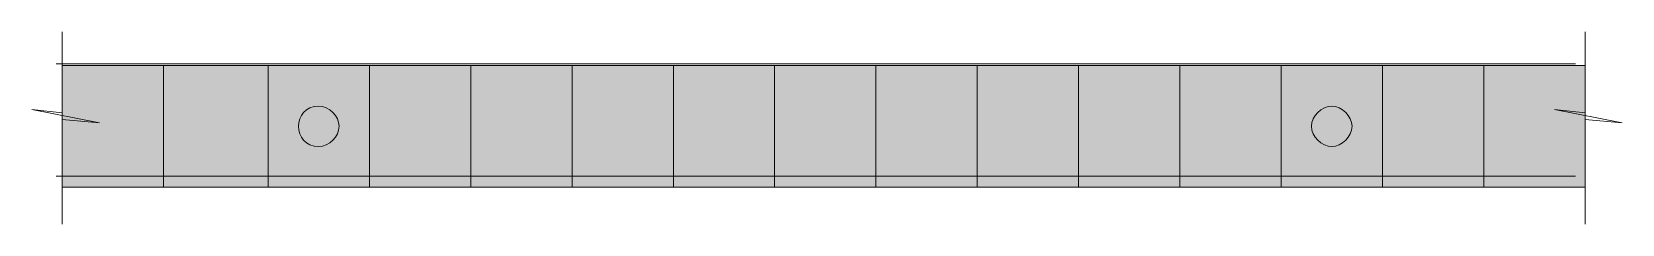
# Model space of a CAD drawing. Header units: metres. Extents: x 2 to 567, y 101 to 170.
import ezdxf

# ---------------------------------------------------------------- set-up
doc = ezdxf.new("R2010")
doc.units = ezdxf.units.M
for name, color, linetype, true_color in [('FILL_RED_FF0000', 7, 'Continuous', 0xff0000), ('FILL_WHITE_FFFFFF', 7, 'Continuous', 0xffffff), ('FILL_YELLOW_FFFF00', 7, 'Continuous', 0xffff00), ('STROKE_BLACK_000000', 7, 'Continuous', 0x000000)]:
    doc.layers.add(name, color=color, linetype=linetype, true_color=true_color)

msp = doc.modelspace()

# ---------------------------------------------------------------- hatches: boundary and pattern name
at = {"layer": 'FILL_RED_FF0000', "true_color": 0xff0000}
h = msp.add_hatch(color=7, dxfattribs=at)
h.dxf.hatch_style = 1
h.paths.add_polyline_path([(86.01, 114.48), (48.81, 114.48), (48.81, 157.68), (86.01, 157.68), (86.01, 114.48)])
h = msp.add_hatch(color=7, dxfattribs=at)
h.dxf.hatch_style = 1
h.paths.add_polyline_path([(122.01, 157.68), (158.01, 157.68), (158.01, 114.48), (122.01, 114.48), (122.01, 157.68)])
h = msp.add_hatch(color=7, dxfattribs=at)
h.dxf.hatch_style = 1
h.paths.add_polyline_path([(194.01, 157.68), (230.01, 157.68), (230.01, 114.48), (194.01, 114.48), (194.01, 157.68)])
h = msp.add_hatch(color=7, dxfattribs=at)
h.dxf.hatch_style = 1
h.paths.add_polyline_path([(266.01, 157.68), (302.01, 157.68), (302.01, 114.48), (266.01, 114.48), (266.01, 157.68)])
h = msp.add_hatch(color=7, dxfattribs=at)
h.dxf.hatch_style = 1
h.paths.add_polyline_path([(338.01, 114.48), (338.01, 157.68), (374.01, 157.68), (374.01, 114.48), (338.01, 114.48)])
h = msp.add_hatch(color=7, dxfattribs=at)
h.dxf.hatch_style = 1
h.paths.add_polyline_path([(410.01, 114.48), (410.01, 157.68), (446.01, 157.68), (446.01, 114.48), (410.01, 114.48)])
h = msp.add_hatch(color=7, dxfattribs=at)
h.dxf.hatch_style = 1
h.paths.add_polyline_path([(482.01, 114.48), (482.01, 157.68), (518.01, 157.68), (518.01, 114.48), (482.01, 114.48)])
at = {"layer": 'FILL_WHITE_FFFFFF', "true_color": 0xffffff}
h = msp.add_hatch(color=7, dxfattribs=at)
h.dxf.hatch_style = 1
h.paths.add_polyline_path([(48.81, 114.48), (12.81, 114.48), (12.81, 157.68), (48.81, 157.68), (48.81, 114.48)])
h = msp.add_hatch(color=7, dxfattribs=at)
h.dxf.hatch_style = 1
h.paths.add_polyline_path([(122.01, 157.68), (122.01, 114.48), (86.01, 114.48), (86.01, 157.68), (122.01, 157.68)])
h = msp.add_hatch(color=7, dxfattribs=at)
h.dxf.hatch_style = 1
h.paths.add_polyline_path([(194.01, 157.68), (194.01, 114.48), (158.01, 114.48), (158.01, 157.68), (194.01, 157.68)])
h = msp.add_hatch(color=7, dxfattribs=at)
h.dxf.hatch_style = 1
h.paths.add_polyline_path([(266.01, 157.68), (266.01, 114.48), (230.01, 114.48), (230.01, 157.68), (266.01, 157.68)])
h = msp.add_hatch(color=7, dxfattribs=at)
h.dxf.hatch_style = 1
h.paths.add_polyline_path([(338.01, 157.68), (338.01, 114.48), (302.01, 114.48), (302.01, 157.68), (338.01, 157.68)])
h = msp.add_hatch(color=7, dxfattribs=at)
h.dxf.hatch_style = 1
h.paths.add_polyline_path([(410.01, 157.68), (410.01, 114.48), (374.01, 114.48), (374.01, 157.68), (410.01, 157.68)])
h = msp.add_hatch(color=7, dxfattribs=at)
h.dxf.hatch_style = 1
h.paths.add_polyline_path([(482.01, 114.48), (446.01, 114.48), (446.01, 157.68), (482.01, 157.68), (482.01, 114.48)])
h = msp.add_hatch(color=7, dxfattribs=at)
h.dxf.hatch_style = 1
h.paths.add_polyline_path([(554.01, 114.48), (518.01, 114.48), (518.01, 157.68), (554.01, 157.68), (554.01, 114.48)])
at = {"layer": 'FILL_YELLOW_FFFF00', "true_color": 0xffff00}
h = msp.add_hatch(color=7, dxfattribs=at)
h.dxf.hatch_style = 1
h.paths.add_polyline_path([(111.05, 134.74), (110.59, 133.44), (109.88, 132.22), (108.96, 131.13), (107.87, 130.21), (106.65, 129.5), (105.35, 129.04), (104.01, 128.88), (102.32, 129.04), (100.86, 129.5), (99.62, 130.21), (98.61, 131.13), (97.82, 132.22), (97.26, 133.44), (96.92, 134.74), (96.81, 136.08), (96.92, 137.42), (97.26, 138.72), (97.82, 139.94), (98.61, 141.03), (99.62, 141.95), (100.86, 142.66), (102.32, 143.12), (104.01, 143.28), (105.35, 143.12), (106.65, 142.66), (107.87, 141.95), (108.96, 141.03), (109.88, 139.94), (110.59, 138.72), (111.05, 137.42), (111.21, 136.08), (111.05, 134.74)])
h = msp.add_hatch(color=7, dxfattribs=at)
h.dxf.hatch_style = 1
h.paths.add_polyline_path([(471.05, 134.74), (470.59, 133.44), (469.88, 132.22), (468.96, 131.13), (467.87, 130.21), (466.65, 129.5), (465.35, 129.04), (464.01, 128.88), (462.67, 129.04), (461.37, 129.5), (460.15, 130.21), (459.06, 131.13), (458.14, 132.22), (457.43, 133.44), (456.97, 134.74), (456.81, 136.08), (456.97, 137.42), (457.43, 138.72), (458.14, 139.94), (459.06, 141.03), (460.15, 141.95), (461.37, 142.66), (462.67, 143.12), (464.01, 143.28), (465.35, 143.12), (466.65, 142.66), (467.87, 141.95), (468.96, 141.03), (469.88, 139.94), (470.59, 138.72), (471.05, 137.42), (471.21, 136.08), (471.05, 134.74)])

# ---------------------------------------------------------------- linework, layer by layer
at = {"layer": 'FILL_RED_FF0000', "lineweight": 0, "true_color": 0xff0000}
for points in [[(86.01, 114.48), (48.81, 114.48), (48.81, 157.68), (86.01, 157.68)], [(122.01, 157.68), (158.01, 157.68), (158.01, 114.48), (122.01, 114.48)], [(194.01, 157.68), (230.01, 157.68), (230.01, 114.48), (194.01, 114.48)], [(266.01, 157.68), (302.01, 157.68), (302.01, 114.48), (266.01, 114.48)], [(338.01, 114.48), (338.01, 157.68), (374.01, 157.68), (374.01, 114.48)], [(410.01, 114.48), (410.01, 157.68), (446.01, 157.68), (446.01, 114.48)], [(482.01, 114.48), (482.01, 157.68), (518.01, 157.68), (518.01, 114.48)]]:
    msp.add_lwpolyline(points, close=True, dxfattribs=at)
at = {"layer": 'FILL_WHITE_FFFFFF', "lineweight": 0, "true_color": 0xffffff}
for points in [[(48.81, 114.48), (12.81, 114.48), (12.81, 157.68), (48.81, 157.68)], [(122.01, 157.68), (122.01, 114.48), (86.01, 114.48), (86.01, 157.68)], [(194.01, 157.68), (194.01, 114.48), (158.01, 114.48), (158.01, 157.68)], [(266.01, 157.68), (266.01, 114.48), (230.01, 114.48), (230.01, 157.68)], [(338.01, 157.68), (338.01, 114.48), (302.01, 114.48), (302.01, 157.68)], [(410.01, 157.68), (410.01, 114.48), (374.01, 114.48), (374.01, 157.68)], [(482.01, 114.48), (446.01, 114.48), (446.01, 157.68), (482.01, 157.68)], [(554.01, 114.48), (518.01, 114.48), (518.01, 157.68), (554.01, 157.68)]]:
    msp.add_lwpolyline(points, close=True, dxfattribs=at)
at = {"layer": 'FILL_YELLOW_FFFF00', "lineweight": 0, "true_color": 0xffff00}
for points in [[(111.05, 134.74), (110.59, 133.44), (109.88, 132.22), (108.96, 131.13), (107.87, 130.21), (106.65, 129.5), (105.35, 129.04), (104.01, 128.88), (102.32, 129.04), (100.86, 129.5), (99.62, 130.21), (98.61, 131.13), (97.82, 132.22), (97.26, 133.44), (96.92, 134.74), (96.81, 136.08), (96.92, 137.42), (97.26, 138.72), (97.82, 139.94), (98.61, 141.03), (99.62, 141.95), (100.86, 142.66), (102.32, 143.12), (104.01, 143.28), (105.35, 143.12), (106.65, 142.66), (107.87, 141.95), (108.96, 141.03), (109.88, 139.94), (110.59, 138.72), (111.05, 137.42), (111.21, 136.08)], [(471.05, 134.74), (470.59, 133.44), (469.88, 132.22), (468.96, 131.13), (467.87, 130.21), (466.65, 129.5), (465.35, 129.04), (464.01, 128.88), (462.67, 129.04), (461.37, 129.5), (460.15, 130.21), (459.06, 131.13), (458.14, 132.22), (457.43, 133.44), (456.97, 134.74), (456.81, 136.08), (456.97, 137.42), (457.43, 138.72), (458.14, 139.94), (459.06, 141.03), (460.15, 141.95), (461.37, 142.66), (462.67, 143.12), (464.01, 143.28), (465.35, 143.12), (466.65, 142.66), (467.87, 141.95), (468.96, 141.03), (469.88, 139.94), (470.59, 138.72), (471.05, 137.42), (471.21, 136.08)]]:
    msp.add_lwpolyline(points, close=True, dxfattribs=at)
at = {"layer": 'STROKE_BLACK_000000', "lineweight": 0, "true_color": 0x000000}
for points in [[(12.81, 169.68), (12.81, 140.88), (2.01, 142.08), (26.01, 137.28), (12.81, 138.48), (12.81, 101.28)], [(554.01, 169.68), (554.01, 140.88), (543.21, 142.08), (567.21, 137.28), (554.01, 138.48), (554.01, 101.28)], [(10.61, 158.32), (550.61, 158.32)], [(111.21, 136.08), (111.05, 137.42), (110.59, 138.72), (109.88, 139.94), (108.96, 141.03), (107.87, 141.95), (106.65, 142.66), (105.35, 143.12), (104.01, 143.28), (102.32, 143.12), (100.86, 142.66), (99.62, 141.95), (98.61, 141.03), (97.82, 139.94), (97.26, 138.72), (96.92, 137.42), (96.81, 136.08), (96.92, 134.74), (97.26, 133.44), (97.82, 132.22), (98.61, 131.13), (99.62, 130.21), (100.86, 129.5), (102.32, 129.04), (104.01, 128.88), (105.35, 129.04), (106.65, 129.5), (107.87, 130.21), (108.96, 131.13), (109.88, 132.22), (110.59, 133.44), (111.05, 134.74), (111.21, 136.08)], [(471.21, 136.08), (471.05, 137.42), (470.59, 138.72), (469.88, 139.94), (468.96, 141.03), (467.87, 141.95), (466.65, 142.66), (465.35, 143.12), (464.01, 143.28), (462.67, 143.12), (461.37, 142.66), (460.15, 141.95), (459.06, 141.03), (458.14, 139.94), (457.43, 138.72), (456.97, 137.42), (456.81, 136.08), (456.97, 134.74), (457.43, 133.44), (458.14, 132.22), (459.06, 131.13), (460.15, 130.21), (461.37, 129.5), (462.67, 129.04), (464.01, 128.88), (465.35, 129.04), (466.65, 129.5), (467.87, 130.21), (468.96, 131.13), (469.88, 132.22), (470.59, 133.44), (471.05, 134.74), (471.21, 136.08)], [(550.61, 118.32), (10.61, 118.32)]]:
    msp.add_lwpolyline(points, dxfattribs=at)

doc.saveas('drawing.dxf')
